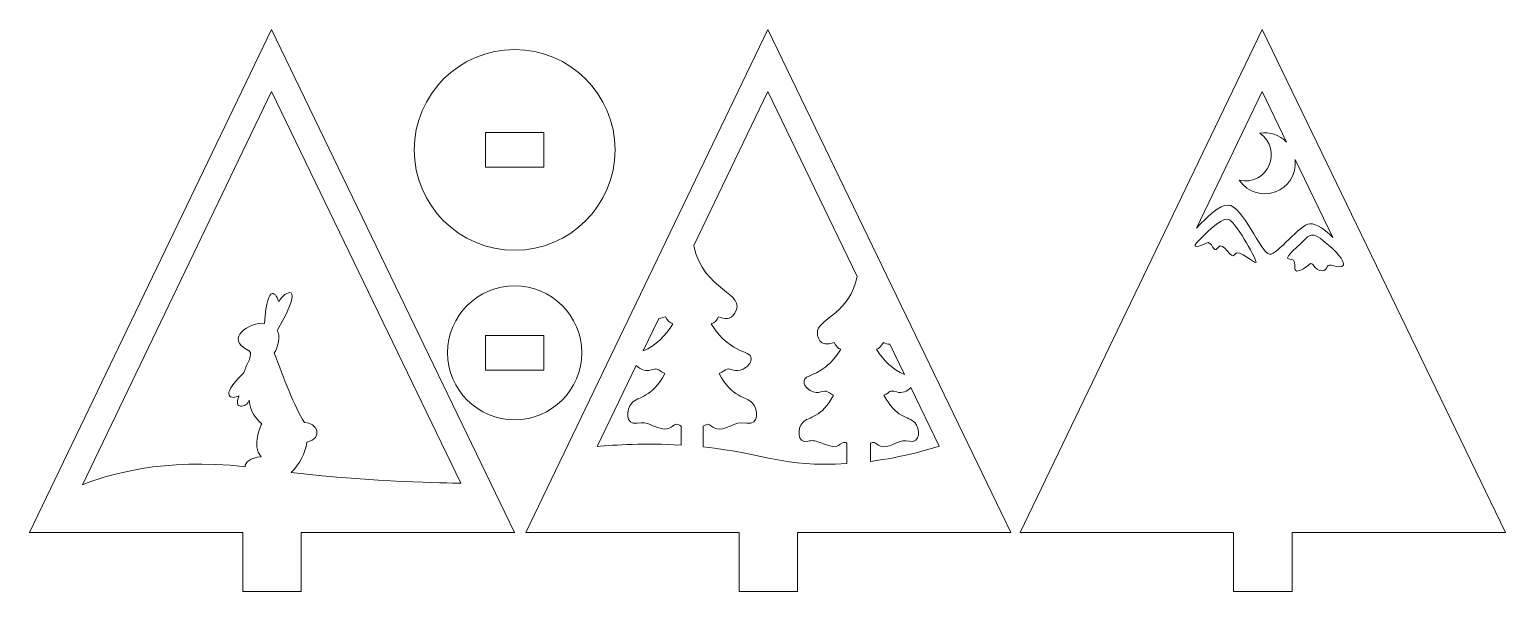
# Model space of a CAD drawing. Header units: inches. Extents: x 0.3 to 15.5, y 0.1 to 5.8.
import ezdxf

# ---------------------------------------------------------------- set-up
doc = ezdxf.new("R2010")
doc.units = ezdxf.units.IN
doc.header["$MEASUREMENT"] = 0
doc.layers.add('_U+0421_U+043B_U+043E_U+0439 1', color=7, linetype='Continuous')

msp = doc.modelspace()

# ---------------------------------------------------------------- linework, layer by layer
at = {"layer": '_U+0421_U+043B_U+043E_U+0439 1', "color": 1, "lineweight": 9, "true_color": 0xff0000}
for points in [[(2.796, 5.846), (0.309, 0.67), (2.502, 0.67), (2.502, 0.062), (3.103, 0.062), (3.103, 0.67), (5.297, 0.67), (2.796, 5.846)], [(7.9, 5.846), (5.413, 0.67), (7.606, 0.67), (7.606, 0.062), (8.207, 0.062), (8.207, 0.67), (10.401, 0.67), (7.9, 5.846)], [(12.984, 5.846), (10.497, 0.67), (12.691, 0.67), (12.691, 0.062), (13.292, 0.062), (13.292, 0.67), (15.486, 0.67), (12.984, 5.846)], [(5.598, 4.429), (4.996, 4.429), (4.996, 4.784), (5.598, 4.784), (5.598, 4.429), (5.598, 4.429)], [(5.598, 2.341), (4.996, 2.341), (4.996, 2.696), (5.598, 2.696), (5.598, 2.341), (5.598, 2.341)]]:
    msp.add_lwpolyline(points, dxfattribs=at)
for points, knots in [([(5.297, 5.639), (4.727, 5.639), (4.265, 5.177), (4.265, 4.607), (4.265, 4.036), (4.727, 3.574), (5.297, 3.574), (5.868, 3.574), (6.33, 4.036), (6.33, 4.607), (6.33, 5.177), (5.868, 5.639), (5.297, 5.639)], [0, 0, 0, 0, 1, 1, 1, 2, 2, 2, 3, 3, 3, 4, 4, 4, 4]), ([(2.796, 5.206), (2.796, 5.206), (4.744, 1.177), (4.744, 1.177), (4.589, 1.178), (3.869, 1.186), (3, 1.285), (3.085, 1.368), (3.143, 1.487), (3.162, 1.597), (3.334, 1.64), (3.267, 1.809), (3.137, 1.8), (3.028, 1.969), (2.924, 2.256), (2.825, 2.516), (2.868, 2.575), (2.891, 2.699), (2.854, 2.748), (3.166, 3.274), (2.924, 3.154), (2.871, 3.042), (2.856, 3.114), (2.755, 3.274), (2.724, 2.821), (2.579, 2.836), (2.301, 2.664), (2.562, 2.542), (2.562, 2.542), (2.612, 2.52), (2.553, 2.414), (2.534, 2.38), (2.523, 2.333), (2.507, 2.304), (2.246, 2.058), (2.393, 2.034), (2.462, 2.077), (2.45, 2.032), (2.427, 1.976), (2.478, 1.97), (2.516, 1.966), (2.551, 1.986), (2.568, 2.032), (2.572, 1.903), (2.648, 1.834), (2.696, 1.787), (2.696, 1.787), (2.588, 1.564), (2.69, 1.447), (2.578, 1.442), (2.526, 1.388), (2.525, 1.345), (1.69, 1.445), (1.095, 1.258), (0.852, 1.16), (0.852, 1.16), (2.796, 5.206), (2.796, 5.206)], [0, 0, 0, 0, 1, 1, 1, 2, 2, 2, 3, 3, 3, 4, 4, 4, 5, 5, 5, 6, 6, 6, 7, 7, 7, 8, 8, 8, 9, 9, 9, 10, 10, 10, 11, 11, 11, 12, 12, 12, 13, 13, 13, 14, 14, 14, 15, 15, 15, 16, 16, 16, 17, 17, 17, 18, 18, 18, 19, 19, 19, 19]), ([(7.9, 5.206), (7.9, 5.206), (8.819, 3.304), (8.819, 3.304), (8.747, 2.936), (8.441, 2.869), (8.413, 2.749), (8.401, 2.694), (8.429, 2.563), (8.582, 2.623), (8.599, 2.588), (8.624, 2.563), (8.653, 2.554), (8.608, 2.483), (8.556, 2.422), (8.498, 2.375), (8.356, 2.26), (8.256, 2.292), (8.275, 2.203), (8.279, 2.181), (8.292, 2.166), (8.305, 2.154), (8.395, 2.069), (8.464, 2.134), (8.502, 2.124), (8.514, 2.121), (8.549, 2.093), (8.576, 2.082), (8.457, 1.848), (8.32, 1.865), (8.26, 1.8), (8.203, 1.74), (8.198, 1.583), (8.313, 1.608), (8.357, 1.617), (8.378, 1.618), (8.436, 1.595), (8.613, 1.525), (8.599, 1.551), (8.669, 1.591), (8.688, 1.602), (8.7, 1.596), (8.714, 1.588), (8.714, 1.588), (8.714, 1.378), (8.714, 1.378), (8.033, 1.338), (7.893, 1.482), (7.236, 1.549), (7.236, 1.549), (7.236, 1.763), (7.236, 1.763), (7.245, 1.767), (7.255, 1.774), (7.264, 1.778), (7.3, 1.796), (7.322, 1.753), (7.363, 1.739), (7.47, 1.705), (7.548, 1.823), (7.686, 1.794), (7.809, 1.768), (7.804, 1.936), (7.743, 2.001), (7.675, 2.073), (7.53, 2.053), (7.401, 2.306), (7.444, 2.323), (7.457, 2.344), (7.482, 2.351), (7.521, 2.362), (7.564, 2.312), (7.646, 2.351), (7.679, 2.366), (7.719, 2.398), (7.727, 2.437), (7.754, 2.564), (7.537, 2.468), (7.318, 2.815), (7.349, 2.825), (7.377, 2.852), (7.395, 2.89), (7.451, 2.868), (7.517, 2.851), (7.559, 2.921), (7.695, 3.144), (7.235, 3.142), (7.139, 3.622), (7.139, 3.622), (7.9, 5.206), (7.9, 5.206)], [0, 0, 0, 0, 1, 1, 1, 2, 2, 2, 3, 3, 3, 4, 4, 4, 5, 5, 5, 6, 6, 6, 7, 7, 7, 8, 8, 8, 9, 9, 9, 10, 10, 10, 11, 11, 11, 12, 12, 12, 13, 13, 13, 14, 14, 14, 15, 15, 15, 16, 16, 16, 17, 17, 17, 18, 18, 18, 19, 19, 19, 20, 20, 20, 21, 21, 21, 22, 22, 22, 23, 23, 23, 24, 24, 24, 25, 25, 25, 26, 26, 26, 27, 27, 27, 28, 28, 28, 29, 29, 29, 30, 30, 30, 30]), ([(12.985, 5.206), (12.985, 5.206), (13.236, 4.687), (13.236, 4.687), (13.164, 4.761), (13.061, 4.795), (12.96, 4.778), (13.205, 4.614), (13.04, 4.227), (12.749, 4.295), (12.93, 4.022), (13.365, 4.178), (13.322, 4.509), (13.322, 4.509), (13.71, 3.706), (13.71, 3.706), (13.638, 3.778), (13.548, 3.85), (13.475, 3.847), (13.37, 3.844), (13.141, 3.523), (13.059, 3.533), (12.977, 3.543), (12.782, 4.034), (12.633, 4.039), (12.551, 4.042), (12.416, 3.916), (12.31, 3.801), (12.31, 3.801), (12.985, 5.206), (12.985, 5.206)], [0, 0, 0, 0, 1, 1, 1, 2, 2, 2, 3, 3, 3, 4, 4, 4, 5, 5, 5, 6, 6, 6, 7, 7, 7, 8, 8, 8, 9, 9, 9, 10, 10, 10, 10]), ([(12.702, 3.531), (12.669, 3.456), (12.583, 3.68), (12.53, 3.601), (12.478, 3.522), (12.473, 3.685), (12.408, 3.647), (12.343, 3.61), (12.224, 3.577), (12.35, 3.691), (12.35, 3.691), (12.557, 3.913), (12.632, 3.894), (12.706, 3.876), (12.911, 3.508), (12.921, 3.456), (12.93, 3.405), (12.734, 3.605), (12.702, 3.531)], [0, 0, 0, 0, 1, 1, 1, 2, 2, 2, 3, 3, 3, 4, 4, 4, 5, 5, 5, 6, 6, 6, 6]), ([(13.803, 3.407), (13.733, 3.387), (13.676, 3.452), (13.653, 3.403), (13.643, 3.382), (13.631, 3.363), (13.606, 3.362), (13.513, 3.359), (13.51, 3.472), (13.468, 3.427), (13.447, 3.405), (13.373, 3.356), (13.339, 3.359), (13.307, 3.362), (13.331, 3.442), (13.306, 3.473), (13.295, 3.48), (13.236, 3.483), (13.244, 3.497), (13.271, 3.549), (13.343, 3.605), (13.391, 3.652), (13.488, 3.748), (13.491, 3.784), (13.704, 3.594), (13.751, 3.552), (13.866, 3.425), (13.803, 3.407)], [0, 0, 0, 0, 1, 1, 1, 2, 2, 2, 3, 3, 3, 4, 4, 4, 5, 5, 5, 6, 6, 6, 7, 7, 7, 8, 8, 8, 9, 9, 9, 9]), ([(5.297, 3.208), (4.917, 3.208), (4.608, 2.899), (4.608, 2.519), (4.608, 2.138), (4.917, 1.829), (5.297, 1.829), (5.678, 1.829), (5.987, 2.138), (5.987, 2.519), (5.987, 2.899), (5.678, 3.208), (5.297, 3.208)], [0, 0, 0, 0, 1, 1, 1, 2, 2, 2, 3, 3, 3, 4, 4, 4, 4]), ([(6.779, 2.872), (6.802, 2.873), (6.826, 2.881), (6.848, 2.89), (6.866, 2.852), (6.894, 2.825), (6.925, 2.815), (6.849, 2.694), (6.75, 2.595), (6.618, 2.537), (6.618, 2.537), (6.779, 2.872), (6.779, 2.872)], [0, 0, 0, 0, 1, 1, 1, 2, 2, 2, 3, 3, 3, 4, 4, 4, 4]), ([(9.307, 2.294), (9.183, 2.347), (9.09, 2.439), (9.018, 2.554), (9.046, 2.563), (9.072, 2.588), (9.089, 2.623), (9.111, 2.615), (9.134, 2.607), (9.157, 2.606), (9.157, 2.606), (9.307, 2.294), (9.307, 2.294)], [0, 0, 0, 0, 1, 1, 1, 2, 2, 2, 3, 3, 3, 4, 4, 4, 4]), ([(6.546, 2.387), (6.642, 2.292), (6.724, 2.361), (6.761, 2.351), (6.787, 2.344), (6.799, 2.324), (6.842, 2.306), (6.714, 2.054), (6.566, 2.071), (6.501, 2.001), (6.44, 1.936), (6.434, 1.768), (6.558, 1.794), (6.673, 1.818), (6.714, 1.753), (6.816, 1.736), (6.884, 1.724), (6.909, 1.757), (6.942, 1.776), (6.969, 1.792), (6.984, 1.774), (7.008, 1.763), (7.008, 1.763), (7.008, 1.568), (7.008, 1.568), (6.637, 1.59), (6.325, 1.571), (6.146, 1.554), (6.146, 1.554), (6.546, 2.387), (6.546, 2.387)], [0, 0, 0, 0, 1, 1, 1, 2, 2, 2, 3, 3, 3, 4, 4, 4, 5, 5, 5, 6, 6, 6, 7, 7, 7, 8, 8, 8, 9, 9, 9, 10, 10, 10, 10]), ([(9.118, 1.554), (9.213, 1.57), (9.251, 1.63), (9.358, 1.608), (9.473, 1.583), (9.467, 1.74), (9.411, 1.8), (9.349, 1.867), (9.214, 1.847), (9.095, 2.082), (9.172, 2.114), (9.136, 2.139), (9.226, 2.115), (9.28, 2.101), (9.333, 2.12), (9.372, 2.16), (9.372, 2.16), (9.663, 1.559), (9.663, 1.559), (9.557, 1.523), (9.296, 1.444), (8.957, 1.401), (8.957, 1.401), (8.957, 1.588), (8.957, 1.588), (9.018, 1.623), (9.017, 1.536), (9.118, 1.554)], [0, 0, 0, 0, 1, 1, 1, 2, 2, 2, 3, 3, 3, 4, 4, 4, 5, 5, 5, 6, 6, 6, 7, 7, 7, 8, 8, 8, 9, 9, 9, 9])]:
    msp.add_open_spline(points, degree=3, knots=knots, dxfattribs=at)

doc.saveas('drawing.dxf')
